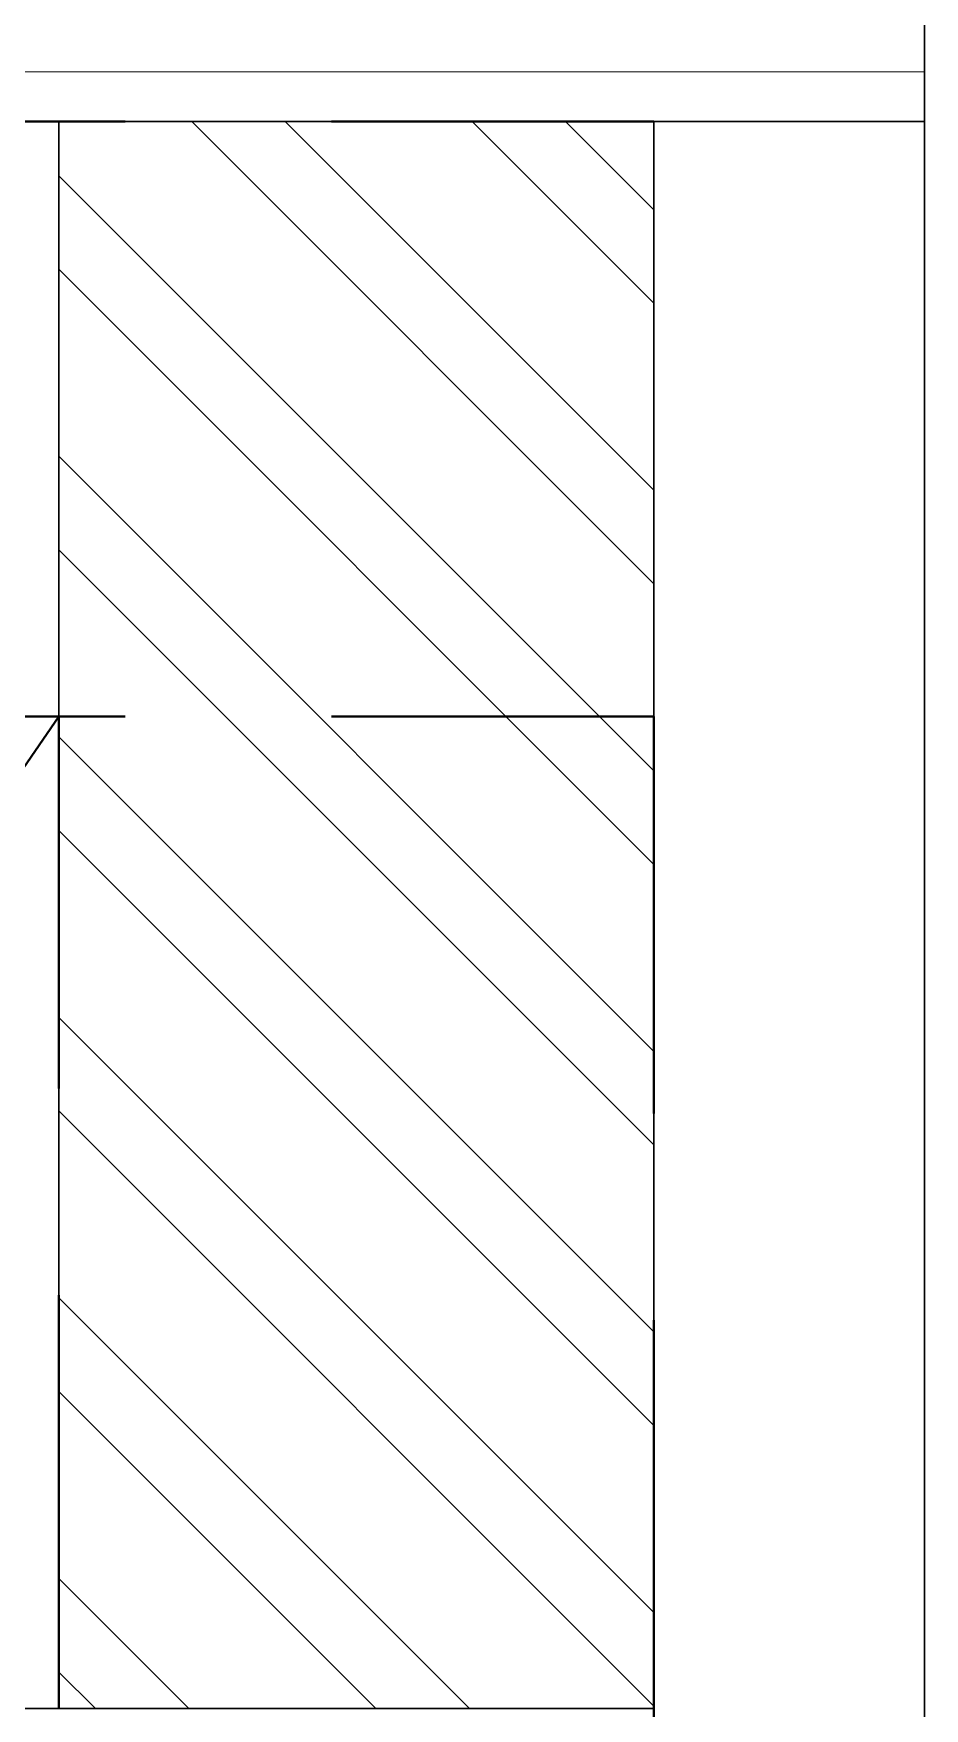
# Model space of a CAD drawing. Header units: inches. Extents: x -189347 to -188565, y -48525 to -47011.
# Drawn here: x -188720.08 to -188706.61, y -47372.37 to -47347.04 of the extents above; entities that cross this region are included whole.
import ezdxf

# ---------------------------------------------------------------- set-up
doc = ezdxf.new("R2010")
doc.units = ezdxf.units.IN
doc.header["$LTSCALE"] = 25
doc.header["$MEASUREMENT"] = 0
doc.linetypes.add('DASHED2', pattern=[0.375, 0.25, -0.125])
for name, color, linetype, lineweight in [('COLUMN', 1, 'Continuous', 30), ('PLASTER LINE', 1, 'Continuous', 5), ('PP--BEAM', 104, 'DASHED2', 40), ('PP-WALL', 7, 'Continuous', 30), ('sechatch', 8, 'Continuous', 0)]:
    doc.layers.add(name, color=color, linetype=linetype, lineweight=lineweight)

msp = doc.modelspace()

# ---------------------------------------------------------------- hatches: boundary and pattern name
at = {"layer": 'sechatch', "ltscale": 30}
h = msp.add_hatch(dxfattribs=at)
h.set_pattern_fill('ANSI32,_O', color=256, scale=8, angle=270)
h.set_pattern_definition([(315, (-188979.5937044665, -47377.79706374477), (2.121320343559643, 2.121320343559641), []), (315, (-188979.5937044665, -47379.21127730476), (2.121320343559643, 2.121320343559641), [])])
h.paths.add_polyline_path([(-188970.1991238233, -47372.36745093927), (-188994.1991238233, -47372.36745093927), (-188994.1991238233, -47381.36745093927), (-188970.1991238233, -47381.36745093927)])
h.paths.add_polyline_path([(-188826.1991238233, -47372.36745093924), (-188850.1991238232, -47372.36745093924), (-188850.1991238232, -47381.36745093924), (-188826.1991238233, -47381.36745093924)])
h.paths.add_polyline_path([(-188817.1991238233, -47357.36745093924), (-188812.6991238234, -47357.36745093913), (-188812.6991238233, -47348.36745093913), (-188826.1991238233, -47348.36745093924), (-188826.1991238233, -47372.36745093924), (-188817.1991238233, -47372.36745093924)])
h.paths.add_polyline_path([(-188746.6991238233, -47348.36745093924), (-188760.1991238233, -47348.36745093924), (-188760.1991238233, -47357.36745093924), (-188755.6991238233, -47357.36745093924), (-188755.6991238233, -47381.36745093924), (-188722.6991238233, -47381.36745093927), (-188722.6991238233, -47372.36745093924), (-188746.6991238233, -47372.36745093924)])
h.paths.add_polyline_path([(-188710.6991238234, -47348.36745093924), (-188719.6991238233, -47348.36745093924), (-188719.6991238233, -47372.36745093924), (-188710.6991238234, -47372.36745093924)])
h.paths.add_polyline_path([(-188994.1991238233, -47348.36745093924), (-189231.1991238232, -47348.36745093924), (-189231.1991238232, -47372.36745093924), (-189222.1991238232, -47372.36745093924), (-189222.1991238232, -47357.36745093927), (-189105.1991238232, -47357.36745093924), (-189105.1991238232, -47418.86745093924), (-189121.6991238233, -47418.86745093924), (-189121.6991238232, -47423.36745093924), (-189105.1991238233, -47423.36745093927), (-189105.1991238232, -47528.36745093927), (-189100.6991238232, -47528.36745093927), (-189100.6991238232, -47469.86745093924), (-189073.6991238233, -47469.86745093924), (-189073.6991238233, -47465.36745093924), (-189100.6991238232, -47465.36745093924), (-189100.6991238232, -47357.36745093924), (-188998.6991238232, -47357.36745093924), (-188998.6991238232, -47372.36745093924), (-188994.1991238233, -47372.36745093924)])

# ---------------------------------------------------------------- linework, layer by layer
at = {"layer": 'COLUMN'}
msp.add_lwpolyline([(-188710.6991238233, -47396.36745093924), (-188710.6991238233, -47372.36745093924), (-188722.6991238233, -47372.36745093924), (-188722.6991238233, -47396.36745093924)], close=True, dxfattribs=at)
at = {"layer": 'PLASTER LINE', "ltscale": 30}
msp.add_line((-188706.6054125947, -47347.61745093924), (-188720.4491238233, -47347.61745093924), dxfattribs=at)
at = {"layer": 'PP--BEAM'}
for p, q in [((-189231.1991238226, -47348.3674509393), (-188710.6991238227, -47348.36745093913)), ((-189231.1991238226, -47357.36745093929), (-188710.6991238227, -47357.36745093909)), ((-188719.6991238227, -47372.36745093932), (-188719.6991238227, -47357.36745093909)), ((-188710.6991238227, -47625.86745093931), (-188710.6991238227, -47357.36745093909))]:
    msp.add_line(p, q, dxfattribs=at)
msp.add_lwpolyline([(-188719.6991238227, -47357.36745093909), (-188763.3948498421, -47420.78951588038), (-188719.6991238215, -47484.86745093931)], dxfattribs=at)
at = {"layer": 'PP-WALL', "color": 5, "ltscale": 10}
msp.add_line((-188706.6054125947, -47389.37704302669), (-188706.6054125948, -47323.62704302667), dxfattribs=at)
at = {"layer": 'PP-WALL', "ltscale": 10}
for p, q in [((-188719.6991238233, -47348.36745093924), (-188710.6991238234, -47348.36745093924)), ((-188719.6991238233, -47372.36745093924), (-188719.6991238233, -47348.36745093924)), ((-188710.6991238234, -47372.36745093924), (-188710.6991238234, -47348.36745093924)), ((-188710.6991238234, -47348.36745093924), (-188706.6054125947, -47348.36745093924)), ((-188722.6991238233, -47372.36745093924), (-188719.6991238233, -47372.36745093924)), ((-188710.6991238234, -47396.36745093924), (-188710.6991238234, -47372.36745093924))]:
    msp.add_line(p, q, dxfattribs=at)

doc.saveas('drawing.dxf')
